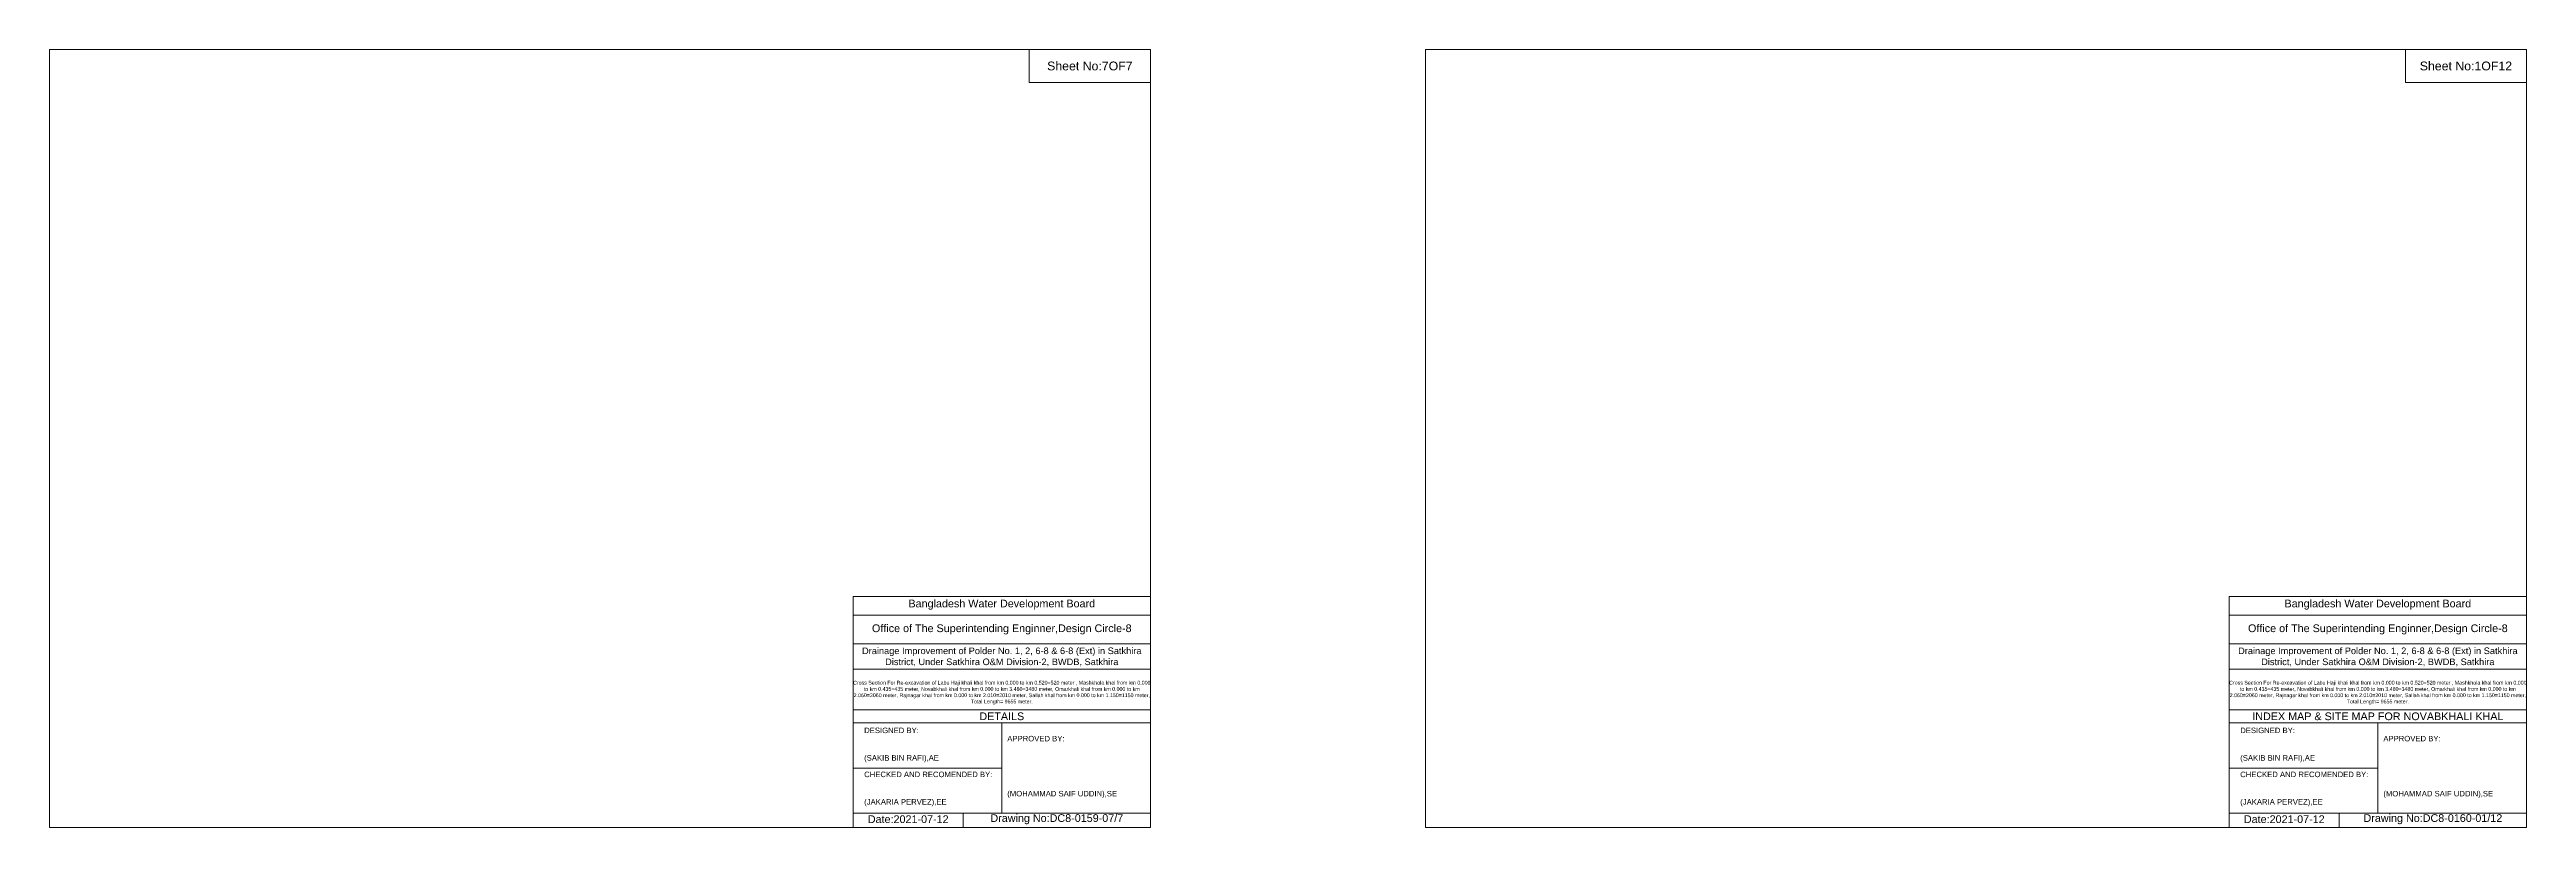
# Model space of a CAD drawing. Header units: inches. Extents: x 91000 to 648000, y -5656 to 141.
# Drawn here: x 240000 to 258000, y -5656 to 0 of the extents above; entities that cross this region are included whole.
import ezdxf

# ---------------------------------------------------------------- set-up
doc = ezdxf.new("R2010")
doc.units = ezdxf.units.IN
doc.header["$LTSCALE"] = 7
doc.header["$MEASUREMENT"] = 0
doc.layers.add('Cross Section Labels', color=7, linetype='Continuous', lineweight=9)
doc.styles.get("Standard").update_dxf_attribs({"font": 'arial.ttf'})

msp = doc.modelspace()

# ---------------------------------------------------------------- linework, layer by layer
at = {"layer": 'Cross Section Labels'}
for points in [[(240000, 0), (248000, 0), (248000, -5656), (240000, -5656)], [(247120, 0), (248000, 0), (248000, -240), (247120, -240)], [(250000, 0), (258000, 0), (258000, -5656), (250000, -5656)], [(257120, 0), (258000, 0), (258000, -240), (257120, -240)]]:
    msp.add_lwpolyline(points, close=True, dxfattribs=at)
for points in [[(245840, -5656), (245840, -3976), (248000, -3976)], [(245840, -4112), (248000, -4112)], [(255840, -5656), (255840, -3976), (258000, -3976)], [(255840, -4112), (258000, -4112)], [(245840, -4320), (248000, -4320)], [(255840, -4320), (258000, -4320)], [(245840, -4504), (248000, -4504)], [(255840, -4504), (258000, -4504)], [(245840, -4800), (248000, -4800)], [(255840, -4800), (258000, -4800)], [(245840, -4896), (248000, -4896)], [(246920, -4896), (246920, -5552)], [(255840, -4896), (258000, -4896)], [(256920, -4896), (256920, -5552)], [(245840, -5224), (246920, -5224)], [(255840, -5224), (256920, -5224)], [(245840, -5552), (248000, -5552)], [(246640, -5552), (246640, -5656)], [(255840, -5552), (258000, -5552)], [(256640, -5552), (256640, -5656)]]:
    msp.add_lwpolyline(points, dxfattribs=at)

# ---------------------------------------------------------------- texts
at = {"layer": 'Cross Section Labels', "attachment_point": 5}
for s, insert, char_height in [('Sheet No:7OF7', (247560, -120), 64), ('Sheet No:1OF12', (257560, -120), 64), ('Bangladesh Water Development Board', (246920, -4036), 56), ('Bangladesh Water Development Board', (256920, -4036), 56), ('Office of The Superintending Enginner,Design Circle-8', (246920, -4216), 56), ('Office of The Superintending Enginner,Design Circle-8', (256920, -4216), 56)]:
    msp.add_mtext(s, dxfattribs=dict(at, insert=insert, char_height=char_height))
at = {"layer": 'Cross Section Labels'}
for s, insert, char_height, width, attachment_point in [('Drainage Improvement of Polder No. 1, 2, 6-8 & 6-8 (Ext) in Satkhira District, Under Satkhira O&M Division-2, BWDB, Satkhira', (246920, -4416), 48, 2240, 5), ('Drainage Improvement of Polder No. 1, 2, 6-8 & 6-8 (Ext) in Satkhira District, Under Satkhira O&M Division-2, BWDB, Satkhira', (256920, -4416), 48, 2240, 5), ('Cross Section For Re-excavation of Labu Haji khali khal from km 0.000 to km 0.520=520 meter , Mashkhola khal from km 0.000 to km 0.435=435 meter, Novabkhali khal from km 0.000 to km 3.480=3480 meter, Omarkhali khal from km 0.000 to km 2.060=2060 meter, Rajnagar khal from km 0.000 to km 2.010=2010 meter, Sallah khal from km 0.000 to km 1.150=1150 meter, Total Length= 9655 meter. ', (246920, -4676), 27.415, 2160, 5), ('Cross Section For Re-excavation of Labu Haji khali khal from km 0.000 to km 0.520=520 meter , Mashkhola khal from km 0.000 to km 0.435=435 meter, Novabkhali khal from km 0.000 to km 3.480=3480 meter, Omarkhali khal from km 0.000 to km 2.060=2060 meter, Rajnagar khal from km 0.000 to km 2.010=2010 meter, Sallah khal from km 0.000 to km 1.150=1150 meter, Total Length= 9655 meter. ', (256920, -4676), 27.415, 2160, 5), ('DETAILS', (246920, -4848), 56, 2240, 5), ('INDEX MAP & SITE MAP FOR NOVABKHALI KHAL', (256920, -4848), 56, 2240, 5), ('DESIGNED BY:^J^J^J(SAKIB BIN RAFI),AE', (245920, -5056), 40, 1120, 4), ('APPROVED BY:^J^J^J^J^J^J(MOHAMMAD SAIF UDDIN),SE', (246960, -5216), 40, 1120, 4), ('DESIGNED BY:^J^J^J(SAKIB BIN RAFI),AE', (255920, -5056), 40, 1120, 4), ('APPROVED BY:^J^J^J^J^J^J(MOHAMMAD SAIF UDDIN),SE', (256960, -5216), 40, 1120, 4), ('CHECKED AND RECOMENDED BY:^J^J^J(JAKARIA PERVEZ),EE', (245920, -5376), 40, 1120, 4), ('CHECKED AND RECOMENDED BY:^J^J^J(JAKARIA PERVEZ),EE', (255920, -5376), 40, 1120, 4), ('Date:2021-07-12', (246240, -5596), 56, 1120, 5), ('Drawing No:DC8-0159-07/7', (247320, -5596), 56, 1760, 5), ('Date:2021-07-12', (256240, -5596), 56, 1120, 5), ('Drawing No:DC8-0160-01/12', (257320, -5596), 56, 1760, 5)]:
    msp.add_mtext(s, dxfattribs=dict(at, insert=insert, char_height=char_height, width=width, attachment_point=attachment_point))

doc.saveas('drawing.dxf')
